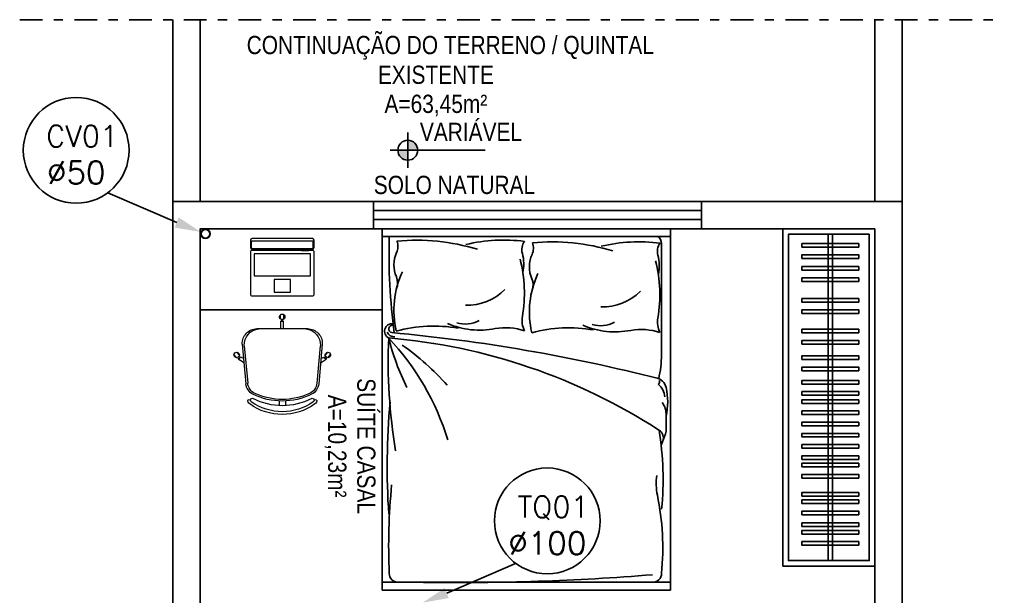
# Model space of a CAD drawing. Extents: x -210 to -126, y -135 to 724.
# Drawn here: x -155.62 to -144.83, y 704.39 to 710.72 of the extents above; entities that cross this region are included whole.
import ezdxf
from ezdxf.enums import TextEntityAlignment as Align

# ---------------------------------------------------------------- set-up
doc = ezdxf.new("R2010")
doc.units = 0
doc.header["$MEASUREMENT"] = 0
doc.linetypes.add('DASHDOT2', pattern=[0.5, 0.25, -0.125, 0, -0.125])
for name, color, linetype in [('02', 8, 'CONTINUOUS'), ('A-PEN-C', 4, 'CONTINUOUS'), ('AF', 5, 'CONTINUOUS'), ('DIVERSOS', 1, 'CONTINUOUS'), ('E-txt-g', 3, 'CONTINUOUS'), ('TigreCad', 3, 'CONTINUOUS'), ('Tinterno', 9, 'CONTINUOUS')]:
    doc.layers.add(name, color=color, linetype=linetype)
doc.layers.add('E-Lay-9', color=9, linetype='CONTINUOUS', lineweight=9)
doc.layers.add('E-Txt-W', color=7, linetype='CONTINUOUS', lineweight=20)
doc.styles.add('F2', font='swissc.ttf')
doc.styles.add('REG60', font='romans.shx', dxfattribs={"width": 0.8, "height": 0.15})
doc.styles.add('REG80', font='romans.shx', dxfattribs={"width": 0.8, "height": 0.2})
doc.styles.add('ROMANS', font='romans', dxfattribs={"height": 0.1})

# ---------------------------------------------------------------- blocks, each defined once
blk = doc.blocks.new('Cadeira')
at = {"layer": 'E-Lay-9', "color": 8}
for p, q in [((-0.0093, 0.0535), (-0.0093, 0.0769)), ((0.0096, 0.0535), (0.0096, 0.0769)), ((-0.1393, 0), (0.1393, 0)), ((-0.0075, 0), (-0.0075, 0.0425)), ((-0.0075, 0.0425), (-0.0056, 0.0425)), ((0.0056, 0.0425), (0.0075, 0.0425)), ((0.0075, 0), (0.0075, 0.0425)), ((-0.2192, -0.0836), (-0.1996, -0.3023)), ((-0.2087, -0.0936), (-0.1898, -0.2982)), ((0.2087, -0.0936), (0.1898, -0.2982)), ((0.2192, -0.0836), (0.1996, -0.3023)), ((-0.25, -0.1588), (-0.265, -0.1409)), ((-0.2355, -0.1467), (-0.2505, -0.1288)), ((-0.2298, -0.1563), (-0.2313, -0.1575)), ((-0.2144, -0.1618), (-0.2298, -0.1563)), ((0.2144, -0.1618), (0.2298, -0.1563)), ((0.2298, -0.1563), (0.2313, -0.1575)), ((0.2355, -0.1467), (0.2505, -0.1288)), ((0.25, -0.1588), (0.265, -0.1409)), ((-0.2398, -0.1647), (-0.2413, -0.1659)), ((-0.2133, -0.1847), (-0.2413, -0.1659)), ((0.2133, -0.1847), (0.2413, -0.1659)), ((0.2398, -0.1647), (0.2413, -0.1659)), ((-0.0175, -0.3961), (-0.0175, -0.4196)), ((0.0175, -0.3961), (0.0175, -0.4196))]:
    blk.add_line(p, q, dxfattribs=at)
blk.add_lwpolyline([(0.1631, -0.3812, -0.237888), (-0.1631, -0.3812, 0.605717), (-0.1738, -0.3953, 0.122717), (-0.17, -0.4, 0.323529), (0.17, -0.4, 0.122717), (0.1738, -0.3953, 0.605717)], format="xyb", close=True, dxfattribs=at)
for centre in [(0, 0.0466), (-0.2382, -0.1579), (0.2382, -0.1579)]:
    blk.add_circle(centre, 0.005, dxfattribs=at)
for centre, radius, start, end in [((0.0001, 0.0652), 0.015, 281.6334, 257.4537), ((-0.1393, -0.08), 0.08, 90, 182.5692), ((0, 0.0475), 0.0075, 221.8103, 318.1897), ((0.1393, -0.08), 0.08, 357.4308, 90), ((-0.1202, -0.0886), 0.0887, 95.5925, 183.2522), ((0.1202, -0.0886), 0.0887, 356.7478, 84.4075), ((-0.2502, -0.1438), 0.015, 322.5463, 298.3666), ((-0.2388, -0.1573), 0.0075, 261.8103, 358.1897), ((0.2388, -0.1573), 0.0075, 181.8103, 278.1897), ((0.2502, -0.1438), 0.015, 241.6334, 217.4537), ((-0.1299, -0.296), 0.07, 185.1212, 243.6047), ((-0.1201, -0.2918), 0.07, 185.2999, 245.7361), ((0.1201, -0.2918), 0.07, 294.2639, 354.7001), ((0.1299, -0.296), 0.07, 296.3953, 354.8788), ((0, -0.0343), 0.3622, 243.6047, 296.3953), ((0, -0.0254), 0.3622, 245.7361, 294.2639), ((-0.1819, -0.3961), 0.00782, 29.8109, 225.3255), ((-0.1625, -0.39), 0.0275, 205.1455, 233.4571), ((0, -0.1648), 0.3052, 234.1238, 305.8762), ((-0.1625, -0.39), 0.0125, 205.1455, 233.1301), ((0.1819, -0.3961), 0.00782, 314.6745, 150.1891), ((0.1625, -0.39), 0.0275, 306.5429, 334.8545)]:
    blk.add_arc(centre, radius, start, end, dxfattribs=at)
blk = doc.blocks.new('Notebook')
at = {"layer": 'E-Lay-9', "color": 8}
for p, q in [((-0.175, 0.305), (-0.175, 0.3)), ((-0.175, 0.3), (-0.175, 0.265)), ((0.165, 0.315), (-0.165, 0.315)), ((0.175, 0.3), (0.175, 0.305)), ((0.175, 0.265), (0.175, 0.3)), ((-0.165, 0.255), (0.165, 0.255))]:
    blk.add_line(p, q, dxfattribs=at)
for points in [[(-0.165, 0.26), (0.165, 0.26, 0.414214), (0.17, 0.265), (0.17, 0.295, 0.414214), (0.165, 0.3), (-0.165, 0.3, 0.414214), (-0.17, 0.295), (-0.17, 0.265, 0.414214)], [(-0.165, 0), (0.165, 0, 0.414214), (0.175, 0.01), (0.175, 0.24, 0.414214), (0.165, 0.25), (-0.165, 0.25, 0.414214), (-0.175, 0.24), (-0.175, 0.01, 0.414214)]]:
    blk.add_lwpolyline(points, format="xyb", close=True, dxfattribs=at)
for points in [[(-0.155, 0.11), (0.155, 0.11), (0.155, 0.23), (-0.155, 0.23)], [(-0.105, 0.25), (-0.145, 0.25), (-0.145, 0.255), (-0.105, 0.255)], [(0.105, 0.25), (0.145, 0.25), (0.145, 0.255), (0.105, 0.255)], [(-0.045, 0.02), (0.045, 0.02), (0.045, 0.09), (-0.045, 0.09)]]:
    blk.add_lwpolyline(points, close=True, dxfattribs=at)
for centre, start, end in [((-0.165, 0.305), 90, 180), ((0.165, 0.305), 0, 90), ((-0.165, 0.265), 180, 270), ((0.165, 0.265), 270, 360)]:
    blk.add_arc(centre, 0.01, start, end, dxfattribs=at)
blk = doc.blocks.new('TXT-AMB75')
at = {"layer": 'E-txt-g', "style": 'REG80', "width": 0.8, "flags": 8}
blk.add_attdef('TXT', text='', height=0.2, dxfattribs=at).set_placement((0.0055, 0.2964), align=Align.CENTER)
at = {"layer": 'E-Txt-W', "style": 'REG60', "width": 0.8, "flags": 8}
blk.add_attdef('TXT', text='', height=0.15, dxfattribs=at).set_placement((0.0055, 0.0271), align=Align.CENTER)
blk = doc.blocks.new('NIVEL')
at = {"layer": 'DIVERSOS'}
h = blk.add_hatch(color=7, dxfattribs=at)
h.paths.add_polyline_path([(0, 0.137, 0.414214), (-0.137, 0), (0, 0)])
h.paths.add_polyline_path([(0, 0), (0, -0.137, 0.414214), (0.137, 0)])
at = {"layer": 'DIVERSOS', "color": 7}
for p, q in [((0, 0.242), (0, -0.242)), ((1.067, 0), (-0.242, 0))]:
    blk.add_line(p, q, dxfattribs=at)
blk.add_circle((0, 0), 0.137, dxfattribs=at)
blk = doc.blocks.new('11030602d')
at = {"layer": 'TigreCad'}
blk.add_circle((0, 0), 25.3, dxfattribs=at)
at = {"layer": 'Tinterno'}
blk.add_circle((0, 0), 23.7, dxfattribs=at)

msp = doc.modelspace()

# ---------------------------------------------------------------- linework, layer by layer
at = {"layer": '02', "linetype": 'DASHDOT2'}
msp.add_line((-155.618, 710.718), (-144.827, 710.718), dxfattribs=at)
at = {"layer": '02', "linetype": 'Continuous'}
for p, q in [((-153.937, 708.725), (-153.937, 710.718)), ((-153.637, 708.725), (-153.637, 710.718)), ((-146.237, 710.718), (-146.237, 708.725)), ((-145.937, 710.718), (-145.937, 708.725)), ((-153.937, 677.325), (-153.937, 708.725)), ((-153.937, 708.725), (-151.737, 708.725)), ((-151.737, 708.725), (-153.937, 708.725)), ((-151.737, 708.725), (-151.737, 708.425)), ((-148.137, 708.725), (-151.737, 708.725)), ((-148.137, 708.725), (-145.937, 708.725)), ((-145.937, 708.725), (-148.137, 708.725)), ((-148.137, 708.725), (-148.137, 708.425)), ((-145.937, 708.725), (-145.937, 677.325)), ((-148.137, 708.625), (-151.737, 708.625)), ((-148.137, 708.525), (-151.737, 708.525)), ((-153.637, 703.825), (-153.637, 708.425)), ((-153.637, 708.425), (-151.737, 708.425)), ((-151.737, 708.425), (-153.637, 708.425)), ((-148.137, 708.425), (-151.737, 708.425)), ((-148.137, 708.425), (-146.237, 708.425)), ((-146.237, 708.425), (-148.137, 708.425)), ((-146.237, 708.425), (-146.237, 683.325)), ((-146.237, 702.325), (-146.237, 708.425))]:
    msp.add_line(p, q, dxfattribs=at)
at = {"layer": '02'}
for p, q in [((-148.477, 708.425), (-152.245, 708.425)), ((-151.643, 708.425), (-151.643, 704.462)), ((-148.477, 708.425), (-148.477, 704.462)), ((-151.643, 708.34), (-148.477, 708.34)), ((-148.576, 707.044), (-148.576, 708.261)), ((-148.527, 706.209), (-148.527, 706.403)), ((-148.533, 706.175), (-148.576, 706.057)), ((-151.643, 704.547), (-148.477, 704.547)), ((-151.643, 704.462), (-148.477, 704.462))]:
    msp.add_line(p, q, dxfattribs=at)
at = {"layer": '02', "ltscale": 0.5}
for p, q in [((-146.75, 708.365), (-146.75, 704.785)), ((-146.7, 708.365), (-146.7, 704.785))]:
    msp.add_line(p, q, dxfattribs=at)
at = {"layer": '02'}
for points in [[(-153.637, 707.536), (-153.637, 708.425), (-151.643, 708.425), (-151.643, 707.536)], [(-146.237, 708.425), (-146.237, 704.725), (-147.245, 704.725), (-147.245, 708.425)], [(-146.297, 708.365), (-146.297, 704.785), (-147.185, 704.785), (-147.185, 708.365)]]:
    msp.add_lwpolyline(points, close=True, dxfattribs=at)
at = {"layer": '02', "ltscale": 0.5}
for points in [[(-146.412, 708.223), (-146.412, 708.263), (-147.036, 708.263), (-147.036, 708.223)], [(-146.412, 708.1), (-146.412, 708.14), (-147.036, 708.14), (-147.036, 708.1)], [(-146.412, 707.97), (-146.412, 708.01), (-147.036, 708.01), (-147.036, 707.97)], [(-146.412, 707.846), (-146.412, 707.886), (-147.036, 707.886), (-147.036, 707.846)], [(-146.412, 707.619), (-146.412, 707.659), (-147.036, 707.659), (-147.036, 707.619)], [(-146.412, 707.496), (-146.412, 707.536), (-147.036, 707.536), (-147.036, 707.496)], [(-146.412, 707.283), (-146.412, 707.323), (-147.036, 707.323), (-147.036, 707.283)], [(-146.412, 707.16), (-146.412, 707.2), (-147.036, 707.2), (-147.036, 707.16)], [(-146.412, 706.992), (-146.412, 707.032), (-147.036, 707.032), (-147.036, 706.992)], [(-146.412, 706.868), (-146.412, 706.908), (-147.036, 706.908), (-147.036, 706.868)], [(-146.412, 706.722), (-146.412, 706.762), (-147.036, 706.762), (-147.036, 706.722)], [(-146.412, 706.599), (-146.412, 706.639), (-147.036, 706.639), (-147.036, 706.599)], [(-146.412, 706.55), (-146.412, 706.51), (-147.036, 706.51), (-147.036, 706.55)], [(-146.412, 706.427), (-146.412, 706.387), (-147.036, 706.387), (-147.036, 706.427)], [(-146.412, 706.304), (-146.412, 706.264), (-147.036, 706.264), (-147.036, 706.304)], [(-146.412, 706.181), (-146.412, 706.141), (-147.036, 706.141), (-147.036, 706.181)], [(-146.412, 706.058), (-146.412, 706.018), (-147.036, 706.018), (-147.036, 706.058)], [(-146.412, 705.935), (-146.412, 705.895), (-147.036, 705.895), (-147.036, 705.935)], [(-146.412, 705.813), (-146.412, 705.853), (-147.036, 705.853), (-147.036, 705.813)], [(-146.412, 705.69), (-146.412, 705.73), (-147.036, 705.73), (-147.036, 705.69)], [(-146.412, 705.533), (-146.412, 705.493), (-147.036, 705.493), (-147.036, 705.533)], [(-146.412, 705.411), (-146.412, 705.451), (-147.036, 705.451), (-147.036, 705.411)], [(-146.412, 705.288), (-146.412, 705.328), (-147.036, 705.328), (-147.036, 705.288)], [(-146.412, 705.198), (-146.412, 705.158), (-147.036, 705.158), (-147.036, 705.198)], [(-146.412, 705.076), (-146.412, 705.116), (-147.036, 705.116), (-147.036, 705.076)], [(-146.412, 704.953), (-146.412, 704.993), (-147.036, 704.993), (-147.036, 704.953)]]:
    msp.add_lwpolyline(points, close=True, dxfattribs=at)
at = {"layer": '02'}
for centre, radius, start, end in [((-144.933, 708.152), 6.633, 178.3703, 187.5322), ((-151.631, 708.229), 0.163, 335.7877, 21.7124), ((-151.269, 705.974), 2.325, 73.2017, 95.199), ((-150.309, 706.535), 1.766, 82.5099, 103.5732), ((-149.951, 708.195), 0.158, 144.3788, 195.1988), ((-150.145, 708.21), 0.163, 335.7877, 21.7124), ((-149.783, 705.956), 2.325, 73.2017, 95.199), ((-148.823, 706.516), 1.766, 82.5099, 103.5732), ((-148.464, 708.176), 0.158, 144.3788, 195.1988), ((-148.675, 708.261), 0.0988, 360, 53.1301), ((-151.178, 708.026), 0.334, 155.7877, 202.8808), ((-150.525, 708.039), 0.437, 347.312, 15.1988), ((-149.692, 708.007), 0.334, 155.7877, 202.8808), ((-151.598, 707.718), 1.517, 350.3711, 14.26), ((-150.112, 707.699), 1.517, 350.3711, 14.26), ((-149.038, 708.02), 0.437, 347.312, 15.1988), ((-150.504, 707.53), 1.008, 155.118, 192.9862), ((-149.018, 707.511), 1.008, 155.118, 192.9862), ((-151.642, 707.83), 0.17, 339.0161, 22.8808), ((-150.156, 707.811), 0.17, 339.0161, 22.8808), ((-150.706, 708.169), 0.582, 267.8295, 315.0098), ((-149.22, 708.15), 0.582, 267.8295, 315.0098), ((-151.534, 707.301), 0.0818, 81.6091, 243.9382), ((-150.572, 708.205), 0.892, 246.6878, 281.1217), ((-150.732, 707.713), 0.333, 254.1407, 297.6985), ((-149.853, 707.422), 0.254, 170.3711, 206.9649), ((-149.246, 707.694), 0.333, 254.1407, 297.6985), ((-148.367, 707.403), 0.254, 170.3711, 206.9649), ((-151.51, 707.321), 0.0818, 202.6052, 274.4989), ((-151.526, 707.326), 0.0413, 81.2915, 258.1256), ((-153.256, 688.583), 18.782, 75.6716, 84.7419), ((-151.079, 705.829), 1.529, 79.7638, 105.4497), ((-150.288, 706.65), 0.689, 72.3598, 99.3926), ((-149.593, 705.81), 1.529, 79.7638, 105.4497), ((-149.086, 708.186), 0.892, 246.6878, 281.1217), ((-148.802, 706.631), 0.689, 72.3598, 99.3926), ((-145.65, 706.969), 5.925, 177.4941, 189.5094), ((-153.68, 705.254), 2.889, 17.2387, 43.0858), ((-152.105, 700.806), 6.444, 57.0954, 85.2363), ((-148.906, 707.901), 2.748, 194.1894, 206.3096), ((-153.06, 704.82), 2.848, 41.512, 54.8728), ((-149.832, 707.061), 1.256, 347.089, 359.2313), ((-148.661, 706.653), 0.138, 12.8827, 78.3869), ((-148.632, 706.745), 0.0329, 308.531, 30.6976), ((-148.739, 706.565), 0.2, 4.6849, 50.5984), ((-149.211, 706.527), 0.702, 346.9286, 12.8827), ((-143.666, 705.821), 7.92, 174.9255, 183.8008), ((-148.739, 706.39), 0.213, 356.6017, 37.7302), ((-151.81, 705.679), 3.251, 354.178, 9.5071), ((-148.654, 706.131), 0.0988, 339.7541, 59.4872), ((-148.625, 706.209), 0.0988, 339.7541, 360), ((-148.625, 706.209), 0.0988, 339.7541, 360), ((-147.976, 705.633), 0.659, 172.4747, 191.3425), ((-144.679, 704.944), 6.891, 174.3997, 182.4764), ((-151.452, 704.922), 2.889, 354.515, 11.6057), ((-151.465, 704.646), 0.0988, 180, 270), ((-150.807, 730.955), 26.411, 269.1705, 274.6303), ((-148.675, 704.646), 0.0988, 270, 360)]:
    msp.add_arc(centre, radius, start, end, dxfattribs=at)
at = {"layer": 'A-PEN-C'}
for p, q in [((-153.895, 708.493), (-154.652, 708.82)), ((-150.933, 704.429), (-150.177, 704.755))]:
    msp.add_line(p, q, dxfattribs=at)
for centre in [(-154.998, 709.285), (-149.83, 705.221)]:
    msp.add_circle(centre, 0.58, dxfattribs=at)
for points in [[(-153.633, 708.39), (-153.873, 708.55), (-153.917, 708.438)], [(-151.195, 704.325), (-150.956, 704.485), (-150.911, 704.374)]]:
    msp.add_solid(points, dxfattribs=at)

# ---------------------------------------------------------------- block references
at = {"layer": '02'}
ref = msp.add_blockref('TXT-AMB75', (-150.901, 709.908), dxfattribs=dict(at, xscale=1.458, yscale=1.458, zscale=1.458))
ref.add_attrib('TXT', 'CONTINUAÇÃO DO TERRENO / QUINTAL', dxfattribs={"layer": 'E-txt-g', "color": 2, "height": 0.2, "style": 'F2'}).set_placement((-150.894, 710.34), align=Align.CENTER)
ref = msp.add_blockref('TXT-AMB75', (-151.06, 709.582), dxfattribs=dict(at, xscale=1.458, yscale=1.458, zscale=1.458))
ref.add_attrib('TXT', 'EXISTENTE', dxfattribs={"layer": 'E-txt-g', "color": 2, "height": 0.2, "style": 'F2'}).set_placement((-151.052, 710.014), align=Align.CENTER)
ref.add_attrib('TXT', 'A=63,45m²', dxfattribs={"layer": 'E-Txt-W', "height": 0.2, "style": 'F2'}).set_placement((-151.052, 709.695), align=Align.CENTER)
at = {"layer": '02', "linetype": 'Continuous', "xscale": -0.7971733240954236, "yscale": 0.7971733240954236, "zscale": 0.7971733240954236, "rotation": 180}
msp.add_blockref('NIVEL', (-151.36, 709.286), dxfattribs=at)
at = {"layer": '02', "yscale": 2, "zscale": 2}
for name, p, xscale in [('Notebook', (-152.737, 707.688, 6.572), 2), ('Cadeira', (-152.737, 707.328, 6.572), -2)]:
    msp.add_blockref(name, p, dxfattribs=dict(at, xscale=xscale))
at = {"layer": '02'}
ref = msp.add_blockref('TXT-AMB75', (-152.347, 706.049), dxfattribs=dict(at, xscale=1.458, yscale=1.458, zscale=1.458, rotation=270))
ref.add_attrib('TXT', 'SUÍTE CASAL', dxfattribs={"layer": 'E-txt-g', "color": 2, "height": 0.2, "rotation": 270, "style": 'F2'}).set_placement((-151.915, 706.041), align=Align.CENTER)
ref.add_attrib('TXT', 'A=10,23m²', dxfattribs={"layer": 'E-Txt-W', "height": 0.2, "rotation": 270, "style": 'F2'}).set_placement((-152.234, 706.041), align=Align.CENTER)
at = {"layer": 'AF', "xscale": 0.002, "yscale": 0.002, "zscale": 0.002}
msp.add_blockref('11030602d', (-153.58, 708.37), dxfattribs=at)

# ---------------------------------------------------------------- texts
at = {"layer": '02', "linetype": 'Continuous', "style": 'F2'}
for s, p in [('VARIÁVEL', (-151.227, 709.587)), ('SOLO NATURAL', (-151.733, 709.006))]:
    msp.add_text(s, height=0.2, dxfattribs=at).set_placement(p, align=Align.TOP_LEFT)
at = {"layer": 'A-PEN-C', "style": 'ROMANS'}
for s, height, p in [('CV01', 0.234, (-154.932, 709.322)), ('%%C50', 0.2494, (-154.997, 708.916)), ('TQ01', 0.234, (-149.764, 705.258)), ('%%C100', 0.2494, (-149.829, 704.852))]:
    msp.add_text(s, height=height, rotation=360, dxfattribs=at).set_placement(p, align=Align.CENTER)

doc.saveas('drawing.dxf')
